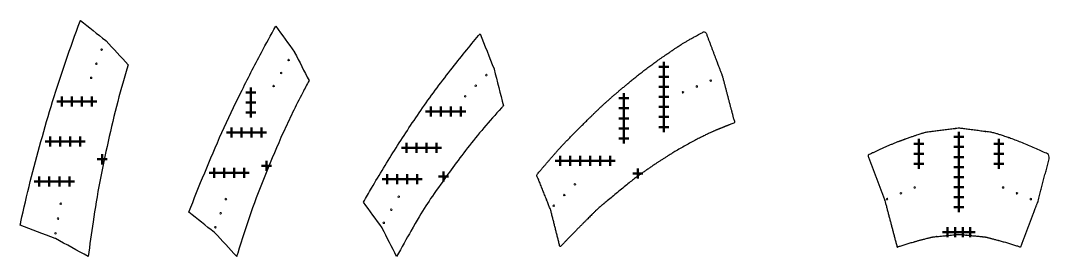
# Model space of a CAD drawing. Header units: inches. Extents: x -1683 to 11264, y -1696 to 865.
# Drawn here: x 7533.9 to 7944.8, y -402.8 to -308.8 of the extents above; entities that cross this region are included whole.
import ezdxf

# ---------------------------------------------------------------- set-up
doc = ezdxf.new("R2010")
doc.units = ezdxf.units.IN
doc.header["$MEASUREMENT"] = 0
doc.header["$PDMODE"] = 2
doc.header["$PDSIZE"] = 2
doc.layers.add('Drilling', color=3, linetype='Continuous', lineweight=13)
doc.layers.add('Engrave', color=4, linetype='Continuous', lineweight=50)

# ---------------------------------------------------------------- blocks, each defined once
blk = doc.blocks.new('*U2193')
at = {"layer": 'Engrave'}
blk.add_point((0, 0), dxfattribs=at)
blk = doc.blocks.new('*U2194')
at = {"layer": 'Engrave', "color": 0, "linetype": 'ByBlock', "lineweight": -2, "transparency": 16777216}
for p in [(0, 0), (4, 0), (8, 0), (12, 0)]:
    blk.add_blockref('*U2193', p, dxfattribs=at)
blk = doc.blocks.new('*U2195')
at = {"layer": 'Engrave'}
blk.add_point((0, 0), dxfattribs=at)
blk = doc.blocks.new('*U2196')
at = {"layer": 'Engrave', "color": 0, "linetype": 'ByBlock', "lineweight": -2, "transparency": 16777216}
for p in [(0, 0), (4, 0), (8, 0), (12, 0)]:
    blk.add_blockref('*U2195', p, dxfattribs=at)
blk = doc.blocks.new('*U2197')
at = {"layer": 'Engrave'}
blk.add_point((0, 0), dxfattribs=at)
blk = doc.blocks.new('*U2198')
at = {"layer": 'Engrave', "color": 0, "linetype": 'ByBlock', "lineweight": -2, "transparency": 16777216}
for p in [(0, 0), (4, 0), (8, 0), (12, 0)]:
    blk.add_blockref('*U2197', p, dxfattribs=at)
blk = doc.blocks.new('*U2199')
at = {"layer": 'Engrave'}
blk.add_point((0, 0), dxfattribs=at)
blk = doc.blocks.new('*U2200')
at = {"layer": 'Engrave', "color": 0, "linetype": 'ByBlock', "lineweight": -2, "transparency": 16777216}
for p in [(0, 0), (4, 0), (8, 0), (12, 0)]:
    blk.add_blockref('*U2199', p, dxfattribs=at)
blk = doc.blocks.new('*U2201')
at = {"layer": 'Engrave'}
blk.add_point((0, 0), dxfattribs=at)
blk = doc.blocks.new('*U2202')
at = {"layer": 'Engrave', "color": 0, "linetype": 'ByBlock', "lineweight": -2, "transparency": 16777216}
for p in [(0, 0), (4, 0), (8, 0), (12, 0)]:
    blk.add_blockref('*U2201', p, dxfattribs=at)
blk = doc.blocks.new('*U2203')
at = {"layer": 'Engrave'}
blk.add_point((0, 0), dxfattribs=at)
blk = doc.blocks.new('*U2204')
at = {"layer": 'Engrave', "color": 0, "linetype": 'ByBlock', "lineweight": -2, "transparency": 16777216}
for p in [(0, 0), (4, 0), (8, 0)]:
    blk.add_blockref('*U2203', p, dxfattribs=at)
blk = doc.blocks.new('*U2205')
at = {"layer": 'Engrave'}
blk.add_point((0, 0), dxfattribs=at)
blk = doc.blocks.new('*U2206')
at = {"layer": 'Engrave', "color": 0, "linetype": 'ByBlock', "lineweight": -2, "transparency": 16777216}
for p in [(0, 0), (4, 0), (8, 0), (12, 0)]:
    blk.add_blockref('*U2205', p, dxfattribs=at)
blk = doc.blocks.new('*U2207')
at = {"layer": 'Engrave'}
blk.add_point((0, 0), dxfattribs=at)
blk = doc.blocks.new('*U2208')
at = {"layer": 'Engrave', "color": 0, "linetype": 'ByBlock', "lineweight": -2, "transparency": 16777216}
for p in [(0, 0), (4, 0), (8, 0), (12, 0)]:
    blk.add_blockref('*U2207', p, dxfattribs=at)
blk = doc.blocks.new('*U2209')
at = {"layer": 'Engrave'}
blk.add_point((0, 0), dxfattribs=at)
blk = doc.blocks.new('*U2210')
at = {"layer": 'Engrave', "color": 0, "linetype": 'ByBlock', "lineweight": -2, "transparency": 16777216}
for p in [(0, 0), (4, 0), (8, 0), (12, 0)]:
    blk.add_blockref('*U2209', p, dxfattribs=at)
blk = doc.blocks.new('*U2484')
at = {"layer": 'Engrave'}
blk.add_point((0, 0), dxfattribs=at)
blk = doc.blocks.new('*U2485')
at = {"layer": 'Engrave', "color": 0, "linetype": 'ByBlock', "lineweight": -2, "transparency": 16777216}
for p in [(0, 0), (4, 0), (8, 0), (12, 0), (16, 0), (20, 0)]:
    blk.add_blockref('*U2484', p, dxfattribs=at)
blk = doc.blocks.new('*U2486')
at = {"layer": 'Engrave'}
blk.add_point((0, 0), dxfattribs=at)
blk = doc.blocks.new('*U2487')
at = {"layer": 'Engrave', "color": 0, "linetype": 'ByBlock', "lineweight": -2, "transparency": 16777216}
for p in [(0, 0), (4, 0), (8, 0), (12, 0), (16, 0), (20, 0), (24, 0)]:
    blk.add_blockref('*U2486', p, dxfattribs=at)
blk = doc.blocks.new('*U2488')
at = {"layer": 'Engrave'}
blk.add_point((0, 0), dxfattribs=at)
blk = doc.blocks.new('*U2489')
at = {"layer": 'Engrave', "color": 0, "linetype": 'ByBlock', "lineweight": -2, "transparency": 16777216}
for p in [(0, 0), (4, 0), (8, 0), (12, 0), (16, 0)]:
    blk.add_blockref('*U2488', p, dxfattribs=at)
blk = doc.blocks.new('*U2490')
at = {"layer": 'Engrave'}
blk.add_point((0, 0), dxfattribs=at)
blk = doc.blocks.new('*U2491')
at = {"layer": 'Engrave', "color": 0, "linetype": 'ByBlock', "lineweight": -2, "transparency": 16777216}
for p in [(0, 0), (4, 0), (8, 0)]:
    blk.add_blockref('*U2490', p, dxfattribs=at)
blk = doc.blocks.new('*U2492')
at = {"layer": 'Engrave'}
blk.add_point((0, 0), dxfattribs=at)
blk = doc.blocks.new('*U2493')
at = {"layer": 'Engrave', "color": 0, "linetype": 'ByBlock', "lineweight": -2, "transparency": 16777216}
for p in [(0, 0), (4, 0), (8, 0)]:
    blk.add_blockref('*U2492', p, dxfattribs=at)
blk = doc.blocks.new('*U2494')
at = {"layer": 'Engrave'}
blk.add_point((0, 0), dxfattribs=at)
blk = doc.blocks.new('*U2495')
at = {"layer": 'Engrave', "color": 0, "linetype": 'ByBlock', "lineweight": -2, "transparency": 16777216}
for p in [(0, 0), (4, 0), (8, 0), (12, 0), (16, 0), (20, 0), (24, 0), (28, 0)]:
    blk.add_blockref('*U2494', p, dxfattribs=at)

msp = doc.modelspace()

# ---------------------------------------------------------------- linework, layer by layer
for points, knots in [([(7547.82509, -395.68698), (7552.19626, -398.06835), (7556.56743, -400.44972), (7560.9386, -402.83108), (7561.53006, -398.21253), (7562.90324, -388.26065), (7565.4201, -372.97543), (7568.83046, -356.97543), (7572.43168, -341.43742), (7575.41592, -331.23275), (7576.89972, -326.36141), (7573.96042, -323.19176), (7571.02111, -320.0221), (7568.08181, -316.85245), (7568.04417, -316.81766), (7568.00653, -316.78286), (7567.9689, -316.74807), (7564.5784, -314.06652), (7561.1879, -311.38496), (7557.7974, -308.70341), (7557.76306, -308.79408), (7555.71167, -314.21809), (7551.99015, -324.97543), (7546.5736, -340.97543), (7542.01457, -356.97543), (7537.69577, -372.97543), (7535.10184, -384.08334), (7533.8499, -389.85792), (7533.75477, -390.29917), (7538.40442, -392.07646), (7543.05408, -393.85375), (7547.70373, -395.63104), (7547.74418, -395.64969), (7547.78463, -395.66833), (7547.82509, -395.68698)], [0, 0, 0, 0, 1, 1, 1, 1.865978463, 2.865978463, 3.865978463, 4.865978463, 5.779354579, 5.779354579, 5.779354579, 6.779354579, 6.779354579, 6.779354579, 7.779354579, 7.779354579, 7.779354579, 8.779354579, 8.779354579, 8.779354579, 8.796355959, 9.796355959, 10.796355959, 11.796355959, 12.796355959, 13.796355959, 13.879089482, 13.879089482, 13.879089482, 14.879089482, 14.879089482, 14.879089482, 15.879089482, 15.879089482, 15.879089482, 15.879089482]), ([(7611.30451, -393.21775), (7611.34215, -393.25254), (7611.37979, -393.28733), (7611.41742, -393.32212), (7614.35673, -396.49178), (7617.29603, -399.66143), (7620.23534, -402.83109), (7620.37606, -402.36909), (7622.14798, -396.57377), (7625.69045, -385.4451), (7631.82258, -369.4451), (7638.68074, -353.4451), (7644.54694, -341.1943), (7648.26508, -334.27683), (7649.11561, -332.72168), (7647.19956, -328.95899), (7645.28352, -325.1963), (7643.36747, -321.43361), (7643.34005, -321.38888), (7643.31264, -321.34415), (7643.28523, -321.29941), (7640.80251, -317.88397), (7638.3198, -314.46854), (7635.83709, -311.0531), (7633.86152, -314.5171), (7628.99557, -323.31444), (7621.8464, -337.4451), (7614.10738, -353.4451), (7607.44905, -369.35443), (7603.11861, -379.93042), (7601.13301, -385.17308), (7604.52351, -387.85464), (7607.91401, -390.53619), (7611.30451, -393.21775)], [0, 0, 0, 0, 1, 1, 1, 2, 2, 2, 2.086623884, 3.086623884, 4.086623884, 5.086623884, 6.086623884, 6.383649974, 6.383649974, 6.383649974, 7.383649974, 7.383649974, 7.383649974, 8.383649974, 8.383649974, 8.383649974, 9.383649974, 9.383649974, 9.383649974, 10.033150396, 11.033150396, 12.033150396, 13.033150396, 14.016149016, 14.016149016, 14.016149016, 15.016149016, 15.016149016, 15.016149016, 15.016149016]), ([(7678.27016, -391.40881), (7678.29757, -391.45355), (7678.32499, -391.49828), (7678.3524, -391.54302), (7680.26845, -395.30571), (7682.1845, -399.0684), (7684.10055, -402.83109), (7686.1135, -399.15052), (7690.97711, -390.62768), (7695.90293, -382.19347), (7700.5627, -375.55451), (7712.0885, -359.55451), (7721.27862, -348.62195), (7726.48525, -343.02273), (7726.73323, -342.75718), (7725.49943, -337.8836), (7724.26563, -333.01002), (7723.03183, -328.13644), (7723.0182, -328.0945), (7723.00457, -328.05255), (7722.99094, -328.0106), (7721.12449, -323.34258), (7719.25804, -318.67457), (7717.39159, -314.00655), (7714.0793, -317.9772), (7705.78484, -328.09919), (7694.21686, -343.55451), (7683.7575, -359.55451), (7676.06277, -372.09051), (7671.88813, -379.29317), (7670.82202, -381.1625), (7673.30473, -384.57794), (7675.78745, -387.99338), (7678.27016, -391.40881)], [0, 0, 0, 0, 1, 1, 1, 2, 2, 2, 2.702973911, 3.702973911, 4.702973911, 5.702973911, 6.702973911, 6.752827877, 6.752827877, 6.752827877, 7.752827877, 7.752827877, 7.752827877, 8.752827877, 8.752827877, 8.752827877, 9.752827877, 9.752827877, 9.752827877, 10.650700538, 11.650700538, 12.650700538, 13.650700538, 14.001200116, 14.001200116, 14.001200116, 15.001200116, 15.001200116, 15.001200116, 15.001200116])]:
    msp.add_open_spline(points, degree=3, knots=knots)
for points, weights, knots in [([(7745.65546, -384.46562), (7746.88926, -389.3392), (7748.12307, -394.21277), (7749.35687, -399.08635), (7754.08306, -394.0252), (7764.33282, -383.88368), (7764.33282, -383.88368), (7778.25624, -372.23416), (7784.5891, -367.88368), (7793.19625, -361.97085), (7807.5464, -354.13435), (7812.38055, -352.16797), (7816.40994, -350.52893), (7819.08055, -349.54978), (7817.45448, -343.36907), (7815.82841, -337.18837), (7814.20233, -331.00766), (7814.19342, -330.9738), (7814.18275, -330.94046), (7814.17034, -330.90772), (7811.90558, -324.93163), (7809.64082, -318.95555), (7807.37605, -312.97946), (7804.7622, -314.30986), (7799.05126, -317.35802), (7795.33246, -319.88368), (7783.68006, -327.79756), (7774.00958, -335.88368), (7766.91765, -341.81371), (7756.77983, -351.88368), (7749.95365, -358.66418), (7744.37236, -365.12437), (7740.39197, -369.88409), (7740.01522, -370.33572), (7741.88167, -375.00374), (7743.74812, -379.67176), (7745.61457, -384.33978), (7745.6282, -384.38172), (7745.64183, -384.42367), (7745.65546, -384.46562)], [1, 1, 1, 1, 1, 1, 1, 1, 1, 1, 1, 1, 1, 1, 1, 1, 1, 0.999081657213, 0.999081657213, 1, 1, 1, 1, 1, 1, 1, 1, 1, 1, 1, 1, 1, 1, 1, 1, 1, 1, 1, 1, 1], [0, 0, 0, 0, 1, 1, 1, 1.950146034, 2.950146034, 3.950146034, 4.950146034, 5.950146034, 6.950146034, 7.950146034, 8.571211812, 8.571211812, 8.571211812, 9.571211812, 9.571211812, 9.571211812, 9.676200594, 9.676200594, 9.676200594, 10.676200594, 10.676200594, 10.676200594, 11.06969436, 12.06969436, 13.06969436, 14.06969436, 15.06969436, 16.06969436, 17.06969436, 18.06969436, 18.171821699, 18.171821699, 18.171821699, 19.171821699, 19.171821699, 19.171821699, 20.171821699, 20.171821699, 20.171821699, 20.171821699]), ([(7879.03721, -380.4443), (7876.77245, -374.46821), (7874.50768, -368.49213), (7872.24292, -362.51605), (7874.13881, -361.54617), (7882.40255, -357.57136), (7895.1518, -353.3146), (7895.1518, -353.42027), (7908.63504, -351.65873), (7908.63506, -351.65873), (7908.63507, -351.65873), (7922.11832, -353.42027), (7922.11832, -353.3146), (7934.86756, -357.57136), (7943.13131, -361.54617), (7945.02719, -362.51605), (7943.39643, -368.69531), (7941.76566, -374.87458), (7940.1349, -381.05385), (7940.1261, -381.08721), (7940.11558, -381.12006), (7940.10338, -381.15233), (7937.84315, -387.13034), (7935.58292, -393.10835), (7933.32269, -399.08636), (7933.13966, -399.01925), (7928.89506, -397.54692), (7919.23442, -395.02976), (7919.23442, -395.02976), (7908.63506, -394.01728), (7908.94391, -394.00337), (7908.84096, -394.00337), (7908.73801, -394.00337), (7908.63506, -394.00337), (7908.5321, -394.00337), (7908.42915, -394.00337), (7908.3262, -394.00337), (7908.63506, -394.01728), (7898.03569, -395.02976), (7898.03569, -395.02976), (7888.37505, -397.54692), (7884.13045, -399.01925), (7883.94742, -399.08636), (7882.32135, -392.90565), (7880.69527, -386.72495), (7879.0692, -380.54424), (7879.06029, -380.51038), (7879.04962, -380.47704), (7879.03721, -380.4443)], [1, 1, 1, 1, 1, 1, 1, 1, 1, 1, 1, 1, 1, 1, 1, 1, 1, 1, 1, 0.999108350251, 0.999108350251, 1, 1, 1, 1, 1, 1, 1, 1, 1, 1, 1, 1, 1, 1, 1, 1, 1, 1, 1, 1, 1, 1, 1, 1, 1, 0.999081657213, 0.999081657213, 1], [0, 0, 0, 0, 1, 1, 1, 1.606506234, 2.606506234, 3.606506234, 4.606506234, 4.606506234, 4.606506234, 5.606506234, 6.606506234, 7.606506234, 8.213012468, 8.213012468, 8.213012468, 9.213012468, 9.213012468, 9.213012468, 9.316463823, 9.316463823, 9.316463823, 10.316463823, 10.316463823, 10.316463823, 10.695398045, 11.695398045, 12.695398045, 13.695398045, 13.695398045, 13.695398045, 14.695398045, 14.695398045, 14.695398045, 15.695398045, 15.695398045, 15.695398045, 16.695398045, 17.695398045, 18.695398045, 19.074332267, 19.074332267, 19.074332267, 20.074332267, 20.074332267, 20.074332267, 20.179321049, 20.179321049, 20.179321049, 20.179321049])]:
    msp.add_rational_spline(points, weights, degree=3, knots=knots)
at = {"layer": 'Drilling'}
for centre in [(7566.30273, -320.34421), (7640.97635, -324.48547), (7564.21105, -325.96781), (7562.11938, -331.59142), (7637.97635, -329.68162), (7719.94371, -330.5058), (7809.51559, -332.72185), (7634.97635, -334.87777), (7715.70632, -334.75368), (7803.97894, -335.03388), (7711.46892, -339.00156), (7798.44229, -337.34591), (7755.27954, -374.09134), (7885.45576, -377.63436), (7890.99241, -375.32233), (7926.2777, -375.32233), (7931.81435, -377.63436), (7549.94044, -381.79108), (7615.91335, -379.94308), (7684.96128, -379.00641), (7751.04214, -378.33922), (7879.91911, -379.9464), (7937.351, -379.9464), (7613.82168, -385.56668), (7681.96128, -384.20257), (7746.80474, -382.5871), (7548.90294, -387.7007), (7678.96128, -389.39872), (7547.86543, -393.61032), (7611.73001, -391.19028)]:
    msp.add_circle(centre, 0.3225, dxfattribs=at)
at = {"layer": 'Engrave'}
for p in [(7566.48733, -364.08179), (7632.15755, -366.7316), (7702.85458, -370.97103), (7780.47032, -369.76319), (7904.13506, -393.17337), (7907.13506, -393.17337), (7910.13506, -393.17337), (7913.13506, -393.17337)]:
    msp.add_point(p, dxfattribs=at)

# ---------------------------------------------------------------- block references
at = {"layer": 'Engrave', "xscale": -1}
for name, p, rotation in [('*U2487', (7790.84445, -351.20511), 270.0000000000032), ('*U2204', (7625.81255, -345.4451), 270), ('*U2489', (7774.84445, -355.75102), 270.0000000000032), ('*U2495', (7908.63506, -383.15873), 270), ('*U2491', (7892.63506, -365.85731), 270)]:
    msp.add_blockref(name, p, dxfattribs=dict(at, rotation=rotation))
for name, p in [('*U2198', (7562.385, -340.97543)), ('*U2208', (7709.68493, -345.0667)), ('*U2202', (7630.12509, -353.4451)), ('*U2196', (7557.68662, -356.97543)), ('*U2206', (7700.0112, -359.55451)), ('*U2485', (7769.41921, -364.68682)), ('*U2200', (7623.22364, -369.4451)), ('*U2194', (7553.40292, -372.97543)), ('*U2210', (7692.27161, -371.99512))]:
    msp.add_blockref(name, p, dxfattribs=at)
at = {"layer": 'Engrave', "rotation": 90.00000000000001}
msp.add_blockref('*U2493', (7924.63506, -365.85731), dxfattribs=at)

doc.saveas('drawing.dxf')
